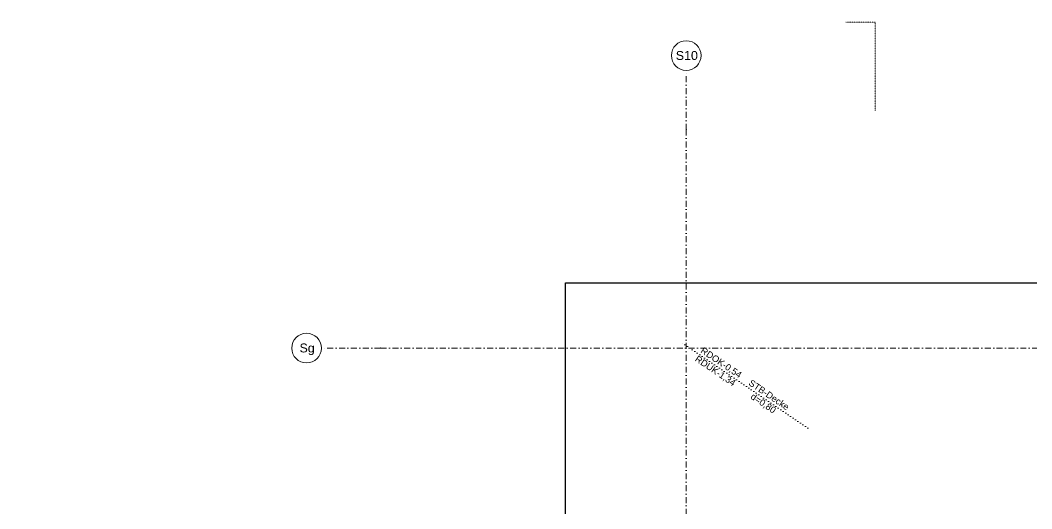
# Model space of a CAD drawing. Header units: millimetres. Extents: x 32522367 to 32638135, y 41424826 to 41540167.
# Drawn here: x 32598570 to 32615654, y 41474200 to 41482446 of the extents above; entities that cross this region are included whole.
import ezdxf
from ezdxf.enums import TextEntityAlignment as Align

# ---------------------------------------------------------------- set-up
doc = ezdxf.new("R2010")
doc.units = ezdxf.units.MM
for name, pattern in [('Achse', [0.2, 0.1, -0.05, 0, -0.05]), ('Punktlinie weit', [0.05, 0, -0.05]), ('Raster', [0.2, 0.1, -0.05, 0, -0.05]), ('Strichlinie weit', [0.2, 0.15, -0.05])]:
    doc.linetypes.add(name, pattern=pattern)
doc.layers.add('000 Achsraster Haupt', color=251, linetype='Continuous')
doc.layers.add('955 Polierplan Beschriftung', color=251, linetype='Continuous')
for name, color, linetype, lineweight in [('000 Achsraster Haupt_Stift_Nr__1', 251, 'Continuous', 13), ('681 Fluchtlinien_Stift_Nr__10', 251, 'Continuous', 25), ('851 Marker Schnittführung Haupt_Stift_Nr__2', 251, 'Continuous', 18), ('955 Polierplan Beschriftung_Stift_Nr__1', 251, 'Continuous', 13)]:
    doc.layers.add(name, color=color, linetype=linetype, lineweight=lineweight)
doc.styles.add('ERSTELLTER_STIL_1', font='arial.ttf')

# ---------------------------------------------------------------- blocks, each defined once
blk = doc.blocks.new('Etikett_361', base_point=(72.866, 13.895))
at = {"layer": '955 Polierplan Beschriftung_Stift_Nr__1', "color": 7, "linetype": 'Punktlinie weit', "lineweight": 13}
blk.add_line((72.865, 13.889), (71.21, 15.892), dxfattribs=at)
at = {"layer": '955 Polierplan Beschriftung_Stift_Nr__1', "color": 7, "lineweight": 13, "char_height": 0.11, "rotation": 309.5654, "line_spacing_factor": 0.929581, "style": 'ERSTELLTER_STIL_1'}
for s, insert, attachment_point in [('\\A1;{\\pql;\\fArial|b0|i0|c0|p0;\\W1.000000;RDOK\\fArial|b0|i0|c0|p0;\\W1.000000;\\fArial|b0|i0|c0|p0;\\W1.000000;-0,54\\fArial|b0|i0|c0|p0;\\W1.000000;\\A1{\\H.66x;\\S^  ;}\\fArial|b0|i0|c0|p0;\\W1.000000;\\fArial|b0|i0|c0|p0;\\W1.000000;\\P\\pql;\\fArial|b0|i0|c0|p0;\\W1.000000;RDUK\\fArial|b0|i0|c0|p0;\\W1.000000;\\fArial|b0|i0|c0|p0;\\W1.000000;-1,34\\fArial|b0|i0|c0|p0;\\W1.000000;\\A1{\\H.66x;\\S^  ;}\\fArial|b0|i0|c0|p0;\\W1.000000;\\fArial|b0|i0|c0|p0;\\W1.000000;}', (71.443, 15.602), 4), ('\\A1;{\\pqc;\\fArial|b0|i0|c0|p0;\\W1.000000;\\fArial|b0|i0|c0|p0;\\W1.000000;\\fArial|b0|i0|c0|p0;\\W1.000000;STB-Decke\\fArial|b0|i0|c0|p0;\\W1.000000;\\A1{\\H.66x;\\S^  ;}\\fArial|b0|i0|c0|p0;\\W1.000000;\\fArial|b0|i0|c0|p0;\\W1.000000;\\P\\pqc;\\fArial|b0|i0|c0|p0;\\W1.000000;d=\\fArial|b0|i0|c0|p0;\\W1.000000;\\fArial|b0|i0|c0|p0;\\W1.000000;0,80\\fArial|b0|i0|c0|p0;\\W1.000000;\\A1{\\H.66x;\\S^  ;}\\fArial|b0|i0|c0|p0;\\W1.000000;\\fArial|b0|i0|c0|p0;\\W1.000000;}', (72.325, 14.535), 5)]:
    blk.add_mtext(s, dxfattribs=dict(at, insert=insert, attachment_point=attachment_point))
blk = doc.blocks.new('Standard-Rastermarker_18')
at = {"layer": '000 Achsraster Haupt_Stift_Nr__1', "color": 7, "linetype": 'Raster', "lineweight": 13}
for q in [(0, 0), (50.083, 0), (1, 0)]:
    blk.add_line((1, 0), q, dxfattribs=at)
at = {"layer": '000 Achsraster Haupt_Stift_Nr__1', "color": 7, "linetype": 'Continuous', "lineweight": 13}
blk.add_circle((-0.25, 0), 0.25, dxfattribs=at)
at = {"layer": '000 Achsraster Haupt_Stift_Nr__1', "color": 7, "linetype": 'Raster', "lineweight": 13}
blk.add_point((1, 0), dxfattribs=at)
at = {"layer": '000 Achsraster Haupt_Stift_Nr__1', "color": 7, "lineweight": 13, "style": 'ERSTELLTER_STIL_1'}
for tag, p in [('AC_MarkerText_1_0', (-0.359, -0.034)), ('AC_MarkerText_1_1', (51.224, -0.034))]:
    blk.add_attdef(tag, text='', height=0.15, rotation=90, dxfattribs=at).set_placement(p, align=Align.TOP_CENTER)
blk = doc.blocks.new('Standard-Rastermarker_22')
at = {"layer": '000 Achsraster Haupt_Stift_Nr__1', "color": 7, "linetype": 'Raster', "lineweight": 13}
for q in [(27.7, 0), (1, 0), (0, 0)]:
    blk.add_line((1, 0), q, dxfattribs=at)
at = {"layer": '000 Achsraster Haupt_Stift_Nr__1', "color": 7, "linetype": 'Continuous', "lineweight": 13}
blk.add_circle((-0.25, 0), 0.25, dxfattribs=at)
at = {"layer": '000 Achsraster Haupt_Stift_Nr__1', "color": 7, "linetype": 'Raster', "lineweight": 13}
blk.add_point((1, 0), dxfattribs=at)
at = {"layer": '000 Achsraster Haupt_Stift_Nr__1', "color": 7, "lineweight": 13, "style": 'ERSTELLTER_STIL_1'}
for tag, p in [('AC_MarkerText_1_0', (-0.25, 0.075)), ('AC_MarkerText_1_1', (28.95, 0.075))]:
    blk.add_attdef(tag, text='', height=0.15, rotation=0, dxfattribs=at).set_placement(p, align=Align.TOP_CENTER)

msp = doc.modelspace()

# ---------------------------------------------------------------- linework, layer by layer
at = {"layer": '681 Fluchtlinien_Stift_Nr__10', "color": 1, "linetype": 'Strichlinie weit', "lineweight": 25}
msp.add_lwpolyline([(32545868.865, 41441712.417), (32545868.431, 41527613.435), (32593380.819, 41527613.674), (32593380.92, 41507613.674), (32565868.532, 41507613.536), (32565868.764, 41461712.518), (32607781.152, 41461712.73), (32607781.069, 41478013.747), (32627781.069, 41478013.848), (32627781.253, 41441712.831)], close=True, dxfattribs=at)
msp.add_lwpolyline([(32587378.762, 41461712.627), (32607781.152, 41461712.73), (32607781.069, 41478013.747), (32627781.069, 41478013.848), (32627781.253, 41441712.831), (32587378.862, 41441712.627)], dxfattribs=at)
at = {"layer": '851 Marker Schnittführung Haupt_Stift_Nr__2', "color": 7, "linetype": 'Achse', "lineweight": 18}
msp.add_lwpolyline([(32612512.023, 41482415.582), (32613012.023, 41482415.585), (32613012.031, 41480915.585)], dxfattribs=at)

# ---------------------------------------------------------------- block references
at = {"layer": '000 Achsraster Haupt', "color": 7, "linetype": 'Continuous', "lineweight": 18}
ref = msp.add_blockref('Standard-Rastermarker_18', (32609818.662, 41481599.873), dxfattribs=dict(at, xscale=999.9999999999995, yscale=999.9999999999995, zscale=999.9999999999995, rotation=270.0002901272617))
ref.add_attrib('AC_MarkerText_1', 'S10', dxfattribs={"layer": '000 Achsraster Haupt_Stift_Nr__1', "color": 7, "lineweight": 13, "height": 150, "rotation": 0.0002954, "style": 'ERSTELLTER_STIL_1'}).set_placement((32609828.318, 41481926.262), align=Align.TOP_CENTER)
ref = msp.add_blockref('Standard-Rastermarker_22', (32603655.995, 41476912.709), dxfattribs=dict(at, xscale=1000, yscale=1000, zscale=1000, rotation=0.0002892115761607))
ref.add_attrib('AC_MarkerText_1', 'Sg', dxfattribs={"layer": '000 Achsraster Haupt_Stift_Nr__1', "color": 7, "lineweight": 13, "height": 150, "rotation": 0.0002954, "style": 'ERSTELLTER_STIL_1'}).set_placement((32603415.652, 41476989.092), align=Align.TOP_CENTER)
at = {"layer": '955 Polierplan Beschriftung', "color": 7, "linetype": 'Continuous', "lineweight": 13, "xscale": 1000, "yscale": 1000, "zscale": 1000, "rotation": 16.36019999999994}
msp.add_blockref('Etikett_361', (32611871.064, 41475569.027), dxfattribs=at)

doc.saveas('drawing.dxf')
